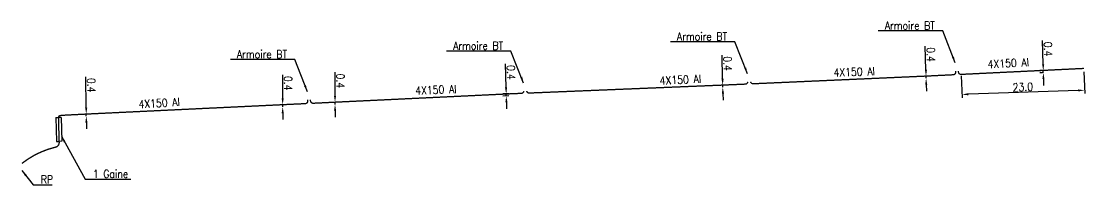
# Model space of a CAD drawing. Header units: millimetres. Extents: x 192011 to 192889, y 147074 to 147485.
# Drawn here: x 192689.9 to 192889.2, y 147073.6 to 147104.3 of the extents above; entities that cross this region are included whole.
import ezdxf

# ---------------------------------------------------------------- set-up
doc = ezdxf.new("R2010")
doc.units = ezdxf.units.MM
doc.header["$MEASUREMENT"] = 0
doc.header["$PDMODE"] = 34
doc.linetypes.add('B_ST_AL', pattern=[2000, 1000, 1000])
doc.layers.get('0').update_dxf_attribs({"linetype": 'CONTINUOUS'})
doc.layers.get('DEFPOINTS').update_dxf_attribs({"linetype": 'CONTINUOUS'})
doc.layers.add('B_110', color=1, linetype='CONTINUOUS')
doc.layers.add('B_400', color=7, linetype='CONTINUOUS')
doc.styles.get("Standard").update_dxf_attribs({"font": 'romans.shx', "width": 0.85})
doc.dimstyles.get("Standard").update_dxf_attribs({"dimtxt": 1.5, "dimasz": 1.2, "dimexe": 0.625, "dimexo": 0.625, "dimgap": 0.25, "dimtad": 1, "dimdec": 1, "dimzin": 0, "dimdsep": 46, "dimtxsty": 'Standard', "dimcen": -0.5, "dimadec": 0, "dimazin": 0, "dimtfac": 1, "dimtdec": 1, "dimtmove": 0, "dimatfit": 3, "dimfxl": 1, "dimtolj": 1, "dimtzin": 0, "dimarcsym": 0})

# ---------------------------------------------------------------- blocks, each defined once
blk = doc.blocks.new('*D5')
at = {"color": 0, "linetype": 'ByBlock'}
for p, q in [((192702.08, 147088.09), (192702.02, 147093.9)), ((192702.1, 147086.49), (192702.09, 147086.89)), ((192702.11, 147085.29), (192702.12, 147084.09))]:
    blk.add_line(p, q, dxfattribs=at)
for points in [[(192702.28, 147088.09), (192701.88, 147088.09), (192702.09, 147086.89)], [(192702.31, 147085.29), (192701.91, 147085.29), (192702.1, 147086.49)]]:
    blk.add_solid(points, dxfattribs=at)
at = {"layer": 'DEFPOINTS', "color": 0, "linetype": 'ByBlock'}
for p in [(192702.09, 147086.89), (192702.1, 147086.49), (192702.1, 147086.49)]:
    blk.add_point(p, dxfattribs=at)
at = {"color": 0, "linetype": 'ByBlock', "insert": (192703.04, 147092.29), "char_height": 1.5, "attachment_point": 5, "rotation": 270.5823}
blk.add_mtext('\\A1;0.4', dxfattribs=at)
blk = doc.blocks.new('*D6')
at = {"color": 0, "linetype": 'ByBlock'}
for p, q in [((192738.89, 147089.84), (192738.89, 147094.27)), ((192738.89, 147088.24), (192738.89, 147088.64)), ((192738.89, 147087.04), (192738.89, 147085.84))]:
    blk.add_line(p, q, dxfattribs=at)
for points in [[(192739.09, 147089.84), (192738.69, 147089.84), (192738.89, 147088.64)], [(192739.09, 147087.04), (192738.69, 147087.04), (192738.89, 147088.24)]]:
    blk.add_solid(points, dxfattribs=at)
at = {"layer": 'DEFPOINTS', "color": 0, "linetype": 'ByBlock'}
for p in [(192738.89, 147088.64), (192738.89, 147088.24), (192738.89, 147088.24)]:
    blk.add_point(p, dxfattribs=at)
at = {"color": 0, "linetype": 'ByBlock', "insert": (192739.89, 147092.66), "char_height": 1.5, "attachment_point": 5, "rotation": 270.0007}
blk.add_mtext('\\A1;0.4', dxfattribs=at)
blk = doc.blocks.new('*D7')
at = {"color": 0, "linetype": 'ByBlock'}
for p, q in [((192738.89, 147089.84), (192738.89, 147094.27)), ((192738.89, 147088.24), (192738.89, 147088.64)), ((192738.89, 147087.04), (192738.89, 147085.84))]:
    blk.add_line(p, q, dxfattribs=at)
for points in [[(192739.09, 147089.84), (192738.69, 147089.84), (192738.89, 147088.64)], [(192739.09, 147087.04), (192738.69, 147087.04), (192738.89, 147088.24)]]:
    blk.add_solid(points, dxfattribs=at)
at = {"layer": 'DEFPOINTS', "color": 0, "linetype": 'ByBlock'}
for p in [(192738.89, 147088.64), (192738.89, 147088.24), (192738.89, 147088.24)]:
    blk.add_point(p, dxfattribs=at)
at = {"color": 0, "linetype": 'ByBlock', "insert": (192739.89, 147092.66), "char_height": 1.5, "attachment_point": 5, "rotation": 270.0007}
blk.add_mtext('\\A1;0.4', dxfattribs=at)
blk = doc.blocks.new('*D8')
at = {"layer": 'B_110', "color": 0, "linetype": 'Continuous', "lineweight": -2}
for p, q in [((192780.74, 147091.87), (192780.64, 147096.3)), ((192781.24, 147090.68), (192780.15, 147090.66)), ((192781.25, 147090.28), (192780.16, 147090.26)), ((192780.78, 147090.27), (192780.77, 147090.67)), ((192780.81, 147089.07), (192780.84, 147087.87))]:
    blk.add_line(p, q, dxfattribs=at)
at = {"layer": 'B_110', "color": 0, "linetype": 'Continuous'}
for points in [[(192780.94, 147091.88), (192780.54, 147091.87), (192780.77, 147090.67)], [(192781.01, 147089.08), (192780.61, 147089.07), (192780.78, 147090.27)]]:
    blk.add_solid(points, dxfattribs=at)
at = {"layer": 'DEFPOINTS', "color": 0, "linetype": 'Continuous'}
for p in [(192780.78, 147090.27), (192781.87, 147090.7), (192781.88, 147090.3)]:
    blk.add_point(p, dxfattribs=at)
at = {"layer": 'B_110', "color": 0, "linetype": 'Continuous', "insert": (192781.68, 147094.71), "char_height": 1.5, "attachment_point": 5, "rotation": 271.3316}
blk.add_mtext('\\A1;0.4', dxfattribs=at)
blk = doc.blocks.new('*D9')
at = {"layer": 'B_110', "color": 0, "linetype": 'Continuous', "lineweight": -2}
for p, q in [((192821.3, 147093.52), (192821.2, 147097.95)), ((192821.34, 147091.92), (192821.33, 147092.32)), ((192821.37, 147090.72), (192821.39, 147089.52))]:
    blk.add_line(p, q, dxfattribs=at)
at = {"layer": 'B_110', "color": 0, "linetype": 'Continuous'}
for points in [[(192821.5, 147093.52), (192821.1, 147093.51), (192821.33, 147092.32)], [(192821.57, 147090.72), (192821.17, 147090.71), (192821.34, 147091.92)]]:
    blk.add_solid(points, dxfattribs=at)
at = {"layer": 'DEFPOINTS', "color": 0, "linetype": 'Continuous'}
for p in [(192821.33, 147092.32), (192821.34, 147091.92), (192821.34, 147091.92)]:
    blk.add_point(p, dxfattribs=at)
at = {"layer": 'B_110', "color": 0, "linetype": 'Continuous', "insert": (192822.24, 147096.36), "char_height": 1.5, "attachment_point": 5, "rotation": 271.3316}
blk.add_mtext('\\A1;0.4', dxfattribs=at)
blk = doc.blocks.new('*D10')
at = {"layer": 'B_110', "color": 0, "linetype": 'Continuous', "lineweight": -2}
for p, q in [((192859.4, 147095.21), (192859.29, 147099.64)), ((192859.43, 147093.61), (192859.42, 147094.01)), ((192859.46, 147092.41), (192859.49, 147091.21))]:
    blk.add_line(p, q, dxfattribs=at)
at = {"layer": 'B_110', "color": 0, "linetype": 'Continuous'}
for points in [[(192859.6, 147095.21), (192859.2, 147095.2), (192859.42, 147094.01)], [(192859.66, 147092.41), (192859.26, 147092.41), (192859.43, 147093.61)]]:
    blk.add_solid(points, dxfattribs=at)
at = {"layer": 'DEFPOINTS', "color": 0, "linetype": 'Continuous'}
for p in [(192859.42, 147094.01), (192859.43, 147093.61), (192859.43, 147093.61)]:
    blk.add_point(p, dxfattribs=at)
at = {"layer": 'B_110', "color": 0, "linetype": 'Continuous', "insert": (192860.33, 147098.05), "char_height": 1.5, "attachment_point": 5, "rotation": 271.3316}
blk.add_mtext('\\A1;0.4', dxfattribs=at)
blk = doc.blocks.new('*D11')
at = {"color": 0, "linetype": 'ByBlock'}
for p, q in [((192881.36, 147096.25), (192881.25, 147100.68)), ((192881.23, 147095.05), (192880.76, 147095.04)), ((192881.24, 147094.65), (192880.77, 147094.64)), ((192881.39, 147094.65), (192881.39, 147095.05)), ((192881.42, 147093.45), (192881.45, 147092.25))]:
    blk.add_line(p, q, dxfattribs=at)
for points in [[(192881.56, 147096.25), (192881.16, 147096.24), (192881.39, 147095.05)], [(192881.62, 147093.46), (192881.22, 147093.45), (192881.39, 147094.65)]]:
    blk.add_solid(points, dxfattribs=at)
at = {"layer": 'DEFPOINTS', "color": 0, "linetype": 'ByBlock'}
for p in [(192881.39, 147094.65), (192881.85, 147095.06), (192881.86, 147094.66)]:
    blk.add_point(p, dxfattribs=at)
at = {"color": 0, "linetype": 'ByBlock', "insert": (192882.29, 147099.09), "char_height": 1.5, "attachment_point": 5, "rotation": 271.3316}
blk.add_mtext('\\A1;0.4', dxfattribs=at)
blk = doc.blocks.new('*D12')
at = {"layer": 'B_110', "color": 0, "linetype": 'Continuous', "lineweight": -2}
for p, q in [((192866.03, 147094.04), (192866.17, 147089.93)), ((192889.01, 147094.83), (192889.15, 147090.72)), ((192887.93, 147091.31), (192867.35, 147090.6))]:
    blk.add_line(p, q, dxfattribs=at)
at = {"layer": 'B_110', "color": 0, "linetype": 'Continuous'}
for points in [[(192887.93, 147091.51), (192887.94, 147091.11), (192889.13, 147091.35)], [(192867.34, 147090.8), (192867.35, 147090.4), (192866.15, 147090.55)]]:
    blk.add_solid(points, dxfattribs=at)
at = {"layer": 'DEFPOINTS', "color": 0, "linetype": 'Continuous'}
for p in [(192888.99, 147095.45), (192866, 147094.66), (192866.15, 147090.55)]:
    blk.add_point(p, dxfattribs=at)
at = {"layer": 'B_110', "color": 0, "linetype": 'Continuous', "insert": (192877.56, 147091.95), "char_height": 1.5, "attachment_point": 5, "rotation": 1.9767}
blk.add_mtext('\\A1;23.0', dxfattribs=at)

msp = doc.modelspace()

# ---------------------------------------------------------------- linework, layer by layer
at = {"layer": 'B_110', "linetype": 'B_ST_AL', "flags": 128}
for points in [[(192826.55, 147092.94, 0.25, 0.25, 0.352451), (192827.06, 147092.57, 0.25, 0.25, 0), (192859.42, 147094.01, 0.25, 0.25, 0), (192864.51, 147094.26, 0.25, 0.25, 0.409657), (192864.99, 147094.77, 0.25, 0.25, 0), (192864.98, 147094.97, 0, 0, 0)], [(192865.48, 147094.98, 0.25, 0.25, 0), (192865.49, 147094.81, 0.25, 0.25, 0.418716), (192866.01, 147094.33, 0.25, 0.25, 0), (192888.99, 147095.45, 0, 0, 0)], [(192784.6, 147091.21, 0.25, 0.25, 0.354403), (192785.11, 147090.83, 0.25, 0.25, 0), (192821.33, 147092.32, 0, 0, 0)], [(192826.03, 147092.93, 0.25, 0.25, -0.35654), (192825.56, 147092.5, 0.25, 0.25, 0), (192821.33, 147092.32, 0, 0, 0)], [(192743.59, 147089.58, 0.25, 0.25, 0), (192743.6, 147089.37, 0.25, 0.25, -0.416075), (192743.12, 147088.84, 0.25, 0.25, 0), (192738.89, 147088.64, 0.25, 0.25, 0), (192725.68, 147088.01, 0.25, 0.25, 0), (192725.68, 147088.01, 0.25, 0.25, 0), (192725.21, 147087.99, 0.25, 0.25, 0), (192702.34, 147086.89, 0.25, 0.25, 0), (192697.62, 147086.65, 0.25, 0.25, 0.059492), (192697.13, 147086.57, 0.25, 0.25, 0.380173), (192696.91, 147086.21, 0.25, 0.25, 0), (192696.99, 147081.76, 0.25, 0.25, 0), (192696.99, 147081.76, 0.25, 0.25, -0.424144), (192696.34, 147080.67, 0.25, 0.25, 0.109109), (192690.04, 147077.61, 0, 0, 0)]]:
    msp.add_lwpolyline(points, format="xyseb", dxfattribs=at)
at = {"layer": 'B_110', "linetype": 'B_ST_AL', "const_width": 0.25, "flags": 128}
msp.add_lwpolyline([(192744.09, 147089.6), (192744.1, 147089.39, 0.412355), (192744.62, 147088.91), (192748.69, 147089.11), (192781.87, 147090.7), (192783.61, 147090.77, 0.35973), (192784.08, 147091.19, 0.35973)], format="xyb", dxfattribs=at)
at = {"layer": 'B_400', "color": 7, "linetype": 'CONTINUOUS'}
for p, q in [((192696.4, 147086.23), (192696.9, 147086.24)), ((192696.4, 147086.23), (192696.49, 147081.75)), ((192697.4, 147086.25), (192696.9, 147086.24)), ((192697.4, 147086.25), (192697.49, 147081.77)), ((192696.49, 147081.75), (192696.99, 147081.76)), ((192697.49, 147081.77), (192696.99, 147081.76))]:
    msp.add_line(p, q, dxfattribs=at)

# ---------------------------------------------------------------- texts
at = {"layer": 'B_110', "linetype": 'Continuous', "char_height": 1.5}
for s, insert, attachment_point in [('Armoire BT', (192861.09, 147103.49), 6), ('Armoire BT', (192822.16, 147101.45), 6), ('Armoire BT', (192780.21, 147099.72), 6), ('Armoire BT', (192739.71, 147098.11), 6), ('RP', (192693.58, 147074.6), 4)]:
    msp.add_mtext(s, dxfattribs=dict(at, insert=insert, attachment_point=attachment_point))
at = {"layer": 'B_110', "linetype": 'B_ST_AL', "char_height": 1.5, "attachment_point": 4}
for insert, rotation in [((192870.96, 147096.23), 2.9146), ((192842.08, 147094.67), 1.9147), ((192809.53, 147093.14), 2.8901), ((192763.71, 147091.28), 2.2922), ((192711.88, 147088.71), 3.55)]:
    msp.add_mtext('\\A1;4X150 Al', dxfattribs=dict(at, insert=insert, rotation=rotation))
at = {"layer": 'B_400', "insert": (192703.32, 147075.65), "char_height": 1.5, "attachment_point": 4}
msp.add_mtext('1 Gaine', dxfattribs=at)

# ---------------------------------------------------------------- dimensions: what is measured, and where the dimension line sits
at = {"layer": 'B_110', "linetype": 'Continuous'}
for base, p1, p2, angle, picture, middle in [((192859.43, 147093.61), (192859.42, 147094.01), (192859.43, 147093.61), 271.3316, '*D10', (192859.33, 147098.02)), ((192881.39, 147094.65), (192881.85, 147095.06), (192881.86, 147094.66), 271.3316, '*D11', (192881.29, 147099.06)), ((192821.34, 147091.92), (192821.33, 147092.32), (192821.34, 147091.92), 271.3316, '*D9', (192821.24, 147096.33)), ((192780.78, 147090.27), (192781.87, 147090.7), (192781.88, 147090.3), 271.3316, '*D8', (192780.68, 147094.69)), ((192866.15, 147090.55), (192888.99, 147095.45), (192866, 147094.66), 181.9767, '*D12', (192877.6, 147090.95)), ((192702.1, 147086.49), (192702.09, 147086.89), (192702.1, 147086.49), 270.5823, '*D5', (192702.04, 147092.28)), ((192738.89, 147088.24), (192738.89, 147088.64), (192738.89, 147088.24), 270.0007, '*D6', (192738.89, 147092.66))]:
    dim = msp.add_linear_dim(base=base, p1=p1, p2=p2, angle=angle, dimstyle='Standard', dxfattribs=at)
    dim.commit()
    dim.dimension.update_dxf_attribs({"geometry": picture, "text_midpoint": middle, "dimtype": 161})
dim = msp.add_linear_dim(base=(192748.69, 147088.71), p1=(192748.69, 147089.11), p2=(192748.69, 147088.71), angle=270.0007, dimstyle='Standard', dxfattribs=at)
dim.commit()
dim.dimension.update_dxf_attribs({"geometry": '*D7', "text_midpoint": (192748.69, 147093.12), "dimtype": 161, "insert": (9.81, 0.46)})

# ---------------------------------------------------------------- leaders
at = {"layer": 'B_110', "linetype": 'Continuous', "annotation_type": 0, "has_hookline": 1}
for points, hookline_direction, text_width in [([(192864.91, 147096.47), (192862.54, 147102.49), (192861.34, 147102.49)], 1, 10.62), ([(192825.98, 147094.43), (192823.61, 147100.45), (192822.41, 147100.45)], 1, 10.62), ([(192743.52, 147091.08), (192741.16, 147097.11), (192739.96, 147097.11)], 1, 10.62), ([(192784.03, 147092.69), (192781.66, 147098.72), (192780.46, 147098.72)], 1, 10.62), ([(192690.03, 147076.31), (192692.13, 147073.6), (192693.33, 147073.6)], 0, 2.12)]:
    msp.add_leader(points, dimstyle='Standard', dxfattribs=dict(at, hookline_direction=hookline_direction, text_width=text_width))
at = {"layer": 'B_400', "annotation_type": 0, "has_hookline": 1, "hookline_direction": 0, "text_width": 7.1}
msp.add_leader([(192697.47, 147082.71), (192701.87, 147074.65), (192703.07, 147074.65)], dimstyle='Standard', dxfattribs=at)

doc.saveas('drawing.dxf')
